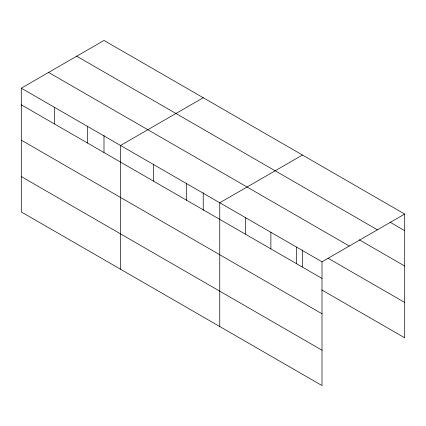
<?xml version="1.0" encoding="UTF-8"?>
<svg xmlns="http://www.w3.org/2000/svg" width="426" height="426" viewBox="0 0 426 426"><rect width="100%" height="100%" fill="white"/><g stroke="black" fill="none" stroke-linecap="round" stroke-linejoin="round"><path stroke-width="0.64" d="M322.003 313.77L322.003 261.798L21.3 88.187L21.3 211.946L322.003 385.557L322.003 313.77L21.3 140.159M321.774 289.936L404.7 337.813L404.7 214.054L103.997 40.443L21.3 88.187M203.229 97.735L120.531 145.479L120.531 269.237M302.46 155.027L219.763 202.771L219.763 326.529M322.003 261.798L404.7 214.054M389.934 222.138L404.7 230.668M76.707 56.2L377.409 229.811M359.262 239.79L404.7 266.026M48.591 72.431L349.293 246.042M328.02 258.183L404.7 302.455M21.3 104.801L322.003 278.412M21.3 176.588L322.003 350.199M302.46 249.971L302.46 267.001M296.443 247.043L296.443 263.657M270.883 232.282L270.883 248.896M245.323 217.526L245.323 234.14M203.229 192.685L203.229 210.364M186.684 183.675L186.684 200.289M153.61 164.574L153.61 181.188M103.997 135.393L103.997 152.417M87.452 126.384L87.452 142.998M54.379 107.288L54.379 123.897"/></g></svg>
